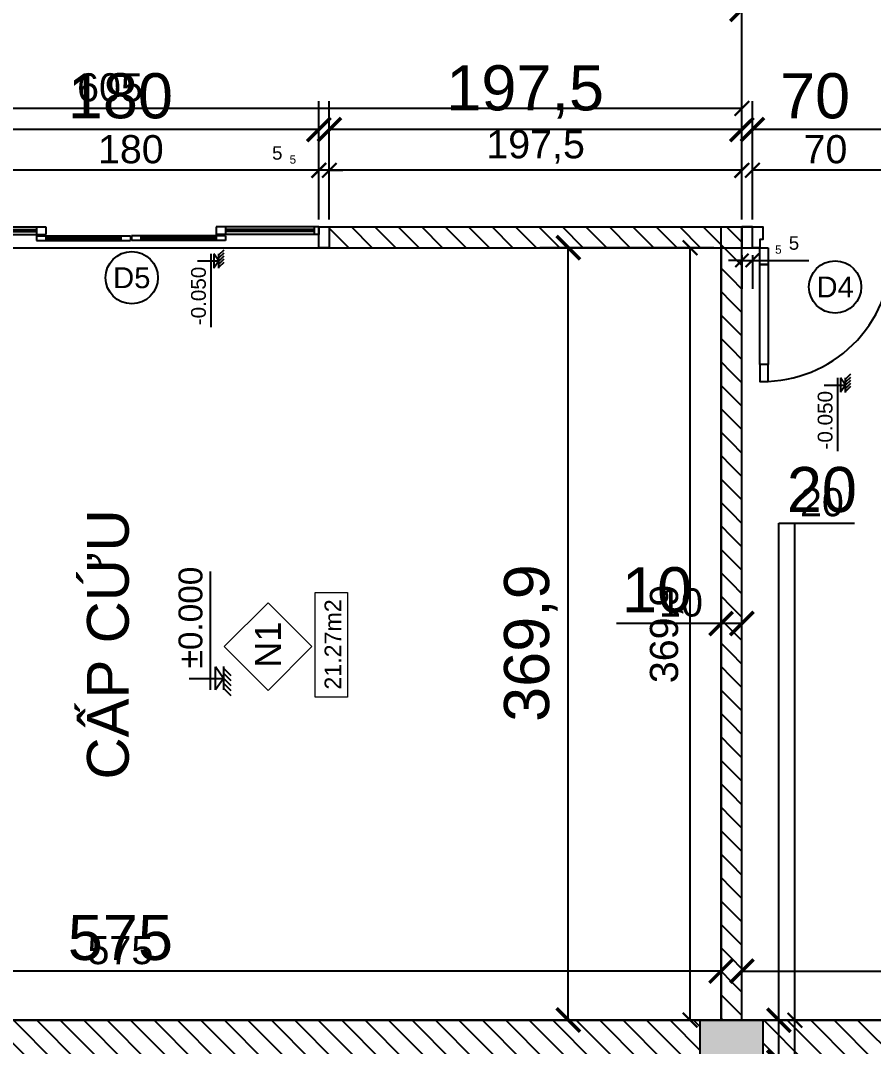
# Model space of a CAD drawing. Header units: millimetres. Extents: x -26398 to 135532, y -376633 to 43268.
# Drawn here: x 36971.5 to 37379.8, y -147626.7 to -147135.4 of the extents above; entities that cross this region are included whole.
import ezdxf
from ezdxf.enums import TextEntityAlignment as Align

# ---------------------------------------------------------------- set-up
doc = ezdxf.new("R2010")
doc.units = ezdxf.units.MM
for name, color, linetype in [('0 @ 5', 7, 'Continuous'), ('0 @ 8', 7, 'Continuous'), ('A-Door', 150, 'Continuous'), ('A5-KICHTHUOC', 251, 'Continuous'), ('cửa', 152, 'Continuous'), ('NT', 1, 'Continuous'), ('TƯỜNG', 52, 'Continuous'), ('TƯỜNG @ 5', 52, 'Continuous'), ('TƯỜNG @ 8', 52, 'Continuous')]:
    doc.layers.add(name, color=color, linetype=linetype)
doc.layers.add('A6-GHICHU', color=147, linetype='Continuous', lineweight=20)
doc.styles.add('GHICHU35', font='', dxfattribs={"width": 0.9, "height": 350})
doc.styles.get("Standard").update_dxf_attribs({"font": 'arial.ttf'})
doc.styles.add('TUANH', font='')
doc.styles.get('GHICHU35').set_extended_font_data('VNI-Helve')
doc.styles.get('TUANH').set_extended_font_data('VNI-Helve-Condense', bold=True)
doc.dimstyles.new('SCALE dimmatbang', dxfattribs={"dimscale": 70, "dimtxt": 2.7, "dimasz": 1.4, "dimexe": 1.7, "dimexo": 0.7, "dimtad": 1, "dimtoh": 1, "dimdec": 1, "dimtxsty": 'Standard', "dimblk": 'ARCHTICK', "dimcen": 2.5, "dimclrd": 1, "dimclre": 256, "dimadec": 0, "dimazin": 0, "dimtfac": 1, "dimtdec": 1, "dimtmove": 0, "dimatfit": 3, "dimfxl": 1, "dimarcsym": 0})

# ---------------------------------------------------------------- blocks, each defined once
blk = doc.blocks.new('AP0E12')
for p, q in [((0, 0), (0, -80)), ((0, 0), (1094, 0)), ((50, 0), (50, -80)), ((994, 0), (994, -80)), ((1094, 0), (1094, -80)), ((4000, 0), (2905, 0)), ((2905, 0), (2905, -80)), ((3005, 0), (3005, -80)), ((3950, 0), (3950, -80)), ((4000, 0), (4000, -80)), ((0, -80), (1094, -80)), ((50, -30), (994, -30)), ((50, -35), (994, -35)), ((50, -45), (994, -45)), ((50, -50), (994, -50)), ((994, -95), (1994, -95)), ((994, -95), (994, -145)), ((1094, -95), (1094, -145)), ((1894, -95), (1894, -145)), ((1994, -95), (1994, -145)), ((3005, -95), (2005, -95)), ((2005, -95), (2005, -145)), ((2105, -95), (2105, -145)), ((4000, -80), (2905, -80)), ((2905, -95), (2905, -145)), ((3950, -30), (3005, -30)), ((3950, -35), (3005, -35)), ((3950, -45), (3005, -45)), ((3950, -50), (3005, -50)), ((3005, -95), (3005, -145)), ((994, -145), (1994, -145)), ((1094, -110), (1894, -110)), ((1094, -115), (1894, -115)), ((1094, -125), (1894, -125)), ((1094, -130), (1894, -130)), ((3005, -145), (2005, -145)), ((2905, -110), (2105, -110)), ((2905, -115), (2105, -115)), ((2905, -125), (2105, -125)), ((2905, -130), (2105, -130))]:
    blk.add_line(p, q)
blk = doc.blocks.new('A$C7DB75F4D')
at = {"layer": 'A-Door'}
for points in [[(625, 740), (625, 660), (665, 660), (665, 740)], [(625, 180), (625, 660), (665, 660), (665, 180)], [(625, 100), (625, 180), (665, 180), (665, 100)], [(35, 100), (35, 60), (50, 60), (50, 50), (50, 0), (0, 0), (0, 100)], [(665, 100), (700, 100), (700, 0), (650, 0), (650, 50), (650, 60), (665, 60)]]:
    blk.add_lwpolyline(points, close=True, dxfattribs=at)
at = {"layer": 'NT', "color": 1}
blk.add_arc((650, 125), 615.5, 92.3278, 182.3278, dxfattribs=at)
blk = doc.blocks.new('1-cote nen')
for p, q in [((-1.8, 267.2), (-1.8, 0)), ((-91.4, 101.9), (827.5, 101.9)), ((-1.8, 0), (-91.4, 62.9)), ((-91.4, 62.9), (87.7, 62.9)), ((89.6, 0), (-91.4, 0)), ((-1.8, 0), (87.7, 62.9)), ((-137.3, -60), (-77.3, 0)), ((-98.7, -60), (-38.7, 0)), ((-60, -60), (0, 0)), ((-21.3, -60), (38.7, 0)), ((17.3, -60), (77.3, 0))]:
    blk.add_line(p, q)
at = {"ltscale": 50, "style": 'GHICHU35', "width": 0.9}
blk.add_attdef('%%P0.000', (75.5, 163.9), '', height=187.5, dxfattribs=at)
blk = doc.blocks.new('_ArchTick')
at = {"color": 0, "linetype": 'ByBlock', "const_width": 0.15}
blk.add_lwpolyline([(-0.5, -0.5), (0.5, 0.5)], dxfattribs=at)
blk = doc.blocks.new('*D6440')
at = {"color": 1, "lineweight": -2, "transparency": 16777216}
for p, q in [((37334.45, -147614.16), (37334.45, -147376.16)), ((37334.45, -147376.16), (37370.69, -147376.16)), ((37334.45, -147634.16), (37334.45, -147614.16))]:
    blk.add_line(p, q, dxfattribs=at)
at = {"lineweight": -2, "transparency": 16777216}
for p, q in [((37333.04, -147614.16), (37348.05, -147614.16)), ((37333.04, -147634.16), (37348.05, -147634.16))]:
    blk.add_line(p, q, dxfattribs=at)
at = {"layer": 'DEFPOINTS', "color": 0, "transparency": 16777216}
for p in [(37327.44, -147614.16), (37334.45, -147614.16), (37327.44, -147634.16)]:
    blk.add_point(p, dxfattribs=at)
at = {"color": 1, "lineweight": -2, "transparency": 16777216, "xscale": 11.2, "yscale": 11.2, "zscale": 11.2}
for p, rotation in [((37334.45, -147614.16), 90), ((37334.45, -147634.16), 270)]:
    blk.add_blockref('_ArchTick', p, dxfattribs=dict(at, rotation=rotation))
at = {"color": 0, "transparency": 16777216, "insert": (37355.07, -147360.13), "char_height": 21.6, "attachment_point": 5}
blk.add_mtext('20', dxfattribs=at)
blk = doc.blocks.new('*D6441')
at = {"color": 1, "lineweight": -2, "transparency": 16777216}
for p, q in [((37342.19, -147614.16), (37342.19, -147376.16)), ((37342.19, -147376.16), (37364.83, -147376.16)), ((37342.19, -147634.16), (37342.19, -147614.16))]:
    blk.add_line(p, q, dxfattribs=at)
at = {"lineweight": -2, "transparency": 16777216}
for p, q in [((37330.94, -147614.16), (37350.69, -147614.16)), ((37330.94, -147634.16), (37350.69, -147634.16))]:
    blk.add_line(p, q, dxfattribs=at)
at = {"layer": 'DEFPOINTS', "color": 0, "transparency": 16777216}
for p in [(37327.44, -147614.16), (37342.19, -147614.16), (37327.44, -147634.16)]:
    blk.add_point(p, dxfattribs=at)
at = {"color": 1, "lineweight": -2, "transparency": 16777216, "xscale": 7, "yscale": 7, "zscale": 7}
for p, rotation in [((37342.19, -147614.16), 90), ((37342.19, -147634.16), 270)]:
    blk.add_blockref('_ArchTick', p, dxfattribs=dict(at, rotation=rotation))
at = {"color": 0, "transparency": 16777216, "insert": (37355.07, -147366.14), "char_height": 13.5, "attachment_point": 5}
blk.add_mtext('20', dxfattribs=at)
blk = doc.blocks.new('*D6491')
at = {"lineweight": -2, "transparency": 16777216}
for p, q in [((37321.78, -147228.56), (37321.78, -147173.98)), ((37391.78, -147228.56), (37391.78, -147173.98))]:
    blk.add_line(p, q, dxfattribs=at)
at = {"color": 1, "lineweight": -2, "transparency": 16777216}
blk.add_line((37391.78, -147187.58), (37321.78, -147187.58), dxfattribs=at)
at = {"layer": 'DEFPOINTS', "color": 0, "transparency": 16777216}
for p in [(37321.78, -147187.58), (37321.78, -147234.16), (37391.78, -147234.16)]:
    blk.add_point(p, dxfattribs=at)
at = {"color": 1, "lineweight": -2, "transparency": 16777216, "xscale": 11.2, "yscale": 11.2, "zscale": 11.2, "rotation": 180}
blk.add_blockref('_ArchTick', (37321.78, -147187.58), dxfattribs=at)
at = {"color": 1, "lineweight": -2, "transparency": 16777216, "xscale": 11.2, "yscale": 11.2, "zscale": 11.2}
blk.add_blockref('_ArchTick', (37391.78, -147187.58), dxfattribs=at)
at = {"color": 0, "transparency": 16777216, "insert": (37351.78, -147171.55), "char_height": 21.6, "attachment_point": 5}
blk.add_mtext('70', dxfattribs=at)
blk = doc.blocks.new('*D6492')
at = {"lineweight": -2, "transparency": 16777216}
for p, q in [((37321.78, -147230.66), (37321.78, -147198.59)), ((37391.78, -147230.66), (37391.78, -147198.59))]:
    blk.add_line(p, q, dxfattribs=at)
at = {"color": 1, "lineweight": -2, "transparency": 16777216}
blk.add_line((37391.78, -147207.09), (37321.78, -147207.09), dxfattribs=at)
at = {"layer": 'DEFPOINTS', "color": 0, "transparency": 16777216}
for p in [(37321.78, -147207.09), (37321.78, -147234.16), (37391.78, -147234.16)]:
    blk.add_point(p, dxfattribs=at)
at = {"color": 1, "lineweight": -2, "transparency": 16777216, "xscale": 7, "yscale": 7, "zscale": 7, "rotation": 180}
blk.add_blockref('_ArchTick', (37321.78, -147207.09), dxfattribs=at)
at = {"color": 1, "lineweight": -2, "transparency": 16777216, "xscale": 7, "yscale": 7, "zscale": 7}
blk.add_blockref('_ArchTick', (37391.78, -147207.09), dxfattribs=at)
at = {"color": 0, "transparency": 16777216, "insert": (37356.78, -147197.08), "char_height": 13.5, "attachment_point": 5}
blk.add_mtext('70', dxfattribs=at)
blk = doc.blocks.new('*D6494')
at = {"lineweight": -2, "transparency": 16777216}
for p, q in [((37119.28, -147228.56), (37119.28, -147173.98)), ((37316.78, -147228.56), (37316.78, -147173.98))]:
    blk.add_line(p, q, dxfattribs=at)
at = {"color": 1, "lineweight": -2, "transparency": 16777216}
blk.add_line((37316.78, -147187.58), (37119.28, -147187.58), dxfattribs=at)
at = {"layer": 'DEFPOINTS', "color": 0, "transparency": 16777216}
for p in [(37119.28, -147187.58), (37119.28, -147234.16), (37316.78, -147234.16)]:
    blk.add_point(p, dxfattribs=at)
at = {"color": 1, "lineweight": -2, "transparency": 16777216, "xscale": 11.2, "yscale": 11.2, "zscale": 11.2, "rotation": 180}
blk.add_blockref('_ArchTick', (37119.28, -147187.58), dxfattribs=at)
at = {"color": 1, "lineweight": -2, "transparency": 16777216, "xscale": 11.2, "yscale": 11.2, "zscale": 11.2}
blk.add_blockref('_ArchTick', (37316.78, -147187.58), dxfattribs=at)
at = {"color": 0, "transparency": 16777216, "insert": (37213.03, -147169.6), "char_height": 21.6, "attachment_point": 5}
blk.add_mtext('197,5', dxfattribs=at)
blk = doc.blocks.new('*D6495')
at = {"lineweight": -2, "transparency": 16777216}
for p, q in [((37119.28, -147230.66), (37119.28, -147198.59)), ((37316.78, -147230.66), (37316.78, -147198.59))]:
    blk.add_line(p, q, dxfattribs=at)
at = {"color": 1, "lineweight": -2, "transparency": 16777216}
blk.add_line((37316.78, -147207.09), (37119.28, -147207.09), dxfattribs=at)
at = {"layer": 'DEFPOINTS', "color": 0, "transparency": 16777216}
for p in [(37119.28, -147207.09), (37119.28, -147234.16), (37316.78, -147234.16)]:
    blk.add_point(p, dxfattribs=at)
at = {"color": 1, "lineweight": -2, "transparency": 16777216, "xscale": 7, "yscale": 7, "zscale": 7, "rotation": 180}
blk.add_blockref('_ArchTick', (37119.28, -147207.09), dxfattribs=at)
at = {"color": 1, "lineweight": -2, "transparency": 16777216, "xscale": 7, "yscale": 7, "zscale": 7}
blk.add_blockref('_ArchTick', (37316.78, -147207.09), dxfattribs=at)
at = {"color": 0, "transparency": 16777216, "insert": (37218.03, -147195.86), "char_height": 13.5, "attachment_point": 5}
blk.add_mtext('197,5', dxfattribs=at)
blk = doc.blocks.new('*D6497')
at = {"lineweight": -2, "transparency": 16777216}
for p, q in [((37114.28, -147228.56), (37114.28, -147193.49)), ((37119.28, -147228.56), (37119.28, -147193.49))]:
    blk.add_line(p, q, dxfattribs=at)
at = {"color": 1, "lineweight": -2, "transparency": 16777216}
for p, q in [((37114.28, -147207.09), (37087.24, -147207.09)), ((37119.28, -147207.09), (37114.28, -147207.09)), ((37119.28, -147207.09), (37125.68, -147207.09))]:
    blk.add_line(p, q, dxfattribs=at)
at = {"layer": 'DEFPOINTS', "color": 0, "transparency": 16777216}
for p in [(37114.28, -147207.09), (37114.28, -147234.16), (37119.28, -147234.16)]:
    blk.add_point(p, dxfattribs=at)
at = {"color": 1, "lineweight": -2, "transparency": 16777216, "xscale": 6.4, "yscale": 6.4, "zscale": 6.4}
blk.add_blockref('_ArchTick', (37114.28, -147207.09), dxfattribs=at)
at = {"color": 1, "lineweight": -2, "transparency": 16777216, "xscale": 6.4, "yscale": 6.4, "zscale": 6.4, "rotation": 180}
blk.add_blockref('_ArchTick', (37119.28, -147207.09), dxfattribs=at)
at = {"color": 0, "transparency": 16777216, "insert": (37094.36, -147198.84), "char_height": 6.4, "attachment_point": 5}
blk.add_mtext('5', dxfattribs=at)
blk = doc.blocks.new('*D6498')
at = {"lineweight": -2, "transparency": 16777216}
for p, q in [((37114.28, -147230.66), (37114.28, -147198.59)), ((37119.28, -147230.66), (37119.28, -147198.59))]:
    blk.add_line(p, q, dxfattribs=at)
at = {"color": 1, "lineweight": -2, "transparency": 16777216}
for p, q in [((37114.28, -147207.09), (37097.38, -147207.09)), ((37119.28, -147207.09), (37114.28, -147207.09)), ((37119.28, -147207.09), (37123.28, -147207.09))]:
    blk.add_line(p, q, dxfattribs=at)
at = {"layer": 'DEFPOINTS', "color": 0, "transparency": 16777216}
for p in [(37114.28, -147207.09), (37114.28, -147234.16), (37119.28, -147234.16)]:
    blk.add_point(p, dxfattribs=at)
at = {"color": 1, "lineweight": -2, "transparency": 16777216, "xscale": 4, "yscale": 4, "zscale": 4}
blk.add_blockref('_ArchTick', (37114.28, -147207.09), dxfattribs=at)
at = {"color": 1, "lineweight": -2, "transparency": 16777216, "xscale": 4, "yscale": 4, "zscale": 4, "rotation": 180}
blk.add_blockref('_ArchTick', (37119.28, -147207.09), dxfattribs=at)
at = {"color": 0, "transparency": 16777216, "insert": (37101.83, -147201.94), "char_height": 4, "attachment_point": 5}
blk.add_mtext('5', dxfattribs=at)
blk = doc.blocks.new('*D6500')
at = {"lineweight": -2, "transparency": 16777216}
for p, q in [((36934.28, -147228.56), (36934.28, -147173.98)), ((37114.28, -147228.56), (37114.28, -147173.98))]:
    blk.add_line(p, q, dxfattribs=at)
at = {"color": 1, "lineweight": -2, "transparency": 16777216}
blk.add_line((37114.28, -147187.58), (36934.28, -147187.58), dxfattribs=at)
at = {"layer": 'DEFPOINTS', "color": 0, "transparency": 16777216}
for p in [(36934.28, -147187.58), (36934.28, -147234.16), (37114.28, -147234.16)]:
    blk.add_point(p, dxfattribs=at)
at = {"color": 1, "lineweight": -2, "transparency": 16777216, "xscale": 11.2, "yscale": 11.2, "zscale": 11.2, "rotation": 180}
blk.add_blockref('_ArchTick', (36934.28, -147187.58), dxfattribs=at)
at = {"color": 1, "lineweight": -2, "transparency": 16777216, "xscale": 11.2, "yscale": 11.2, "zscale": 11.2}
blk.add_blockref('_ArchTick', (37114.28, -147187.58), dxfattribs=at)
at = {"color": 0, "transparency": 16777216, "insert": (37019.28, -147171.55), "char_height": 21.6, "attachment_point": 5}
blk.add_mtext('180', dxfattribs=at)
blk = doc.blocks.new('*D6501')
at = {"lineweight": -2, "transparency": 16777216}
for p, q in [((36934.28, -147230.66), (36934.28, -147198.59)), ((37114.28, -147230.66), (37114.28, -147198.59))]:
    blk.add_line(p, q, dxfattribs=at)
at = {"color": 1, "lineweight": -2, "transparency": 16777216}
blk.add_line((37114.28, -147207.09), (36934.28, -147207.09), dxfattribs=at)
at = {"layer": 'DEFPOINTS', "color": 0, "transparency": 16777216}
for p in [(36934.28, -147207.09), (36934.28, -147234.16), (37114.28, -147234.16)]:
    blk.add_point(p, dxfattribs=at)
at = {"color": 1, "lineweight": -2, "transparency": 16777216, "xscale": 7, "yscale": 7, "zscale": 7, "rotation": 180}
blk.add_blockref('_ArchTick', (36934.28, -147207.09), dxfattribs=at)
at = {"color": 1, "lineweight": -2, "transparency": 16777216, "xscale": 7, "yscale": 7, "zscale": 7}
blk.add_blockref('_ArchTick', (37114.28, -147207.09), dxfattribs=at)
at = {"color": 0, "transparency": 16777216, "insert": (37024.28, -147197.08), "char_height": 13.5, "attachment_point": 5}
blk.add_mtext('180', dxfattribs=at)
blk = doc.blocks.new('*D6644')
at = {"lineweight": -2, "transparency": 16777216}
for p, q in [((36711.78, -147228.56), (36711.78, -147116.42)), ((37316.78, -147228.56), (37316.78, -147116.42))]:
    blk.add_line(p, q, dxfattribs=at)
at = {"color": 1, "lineweight": -2, "transparency": 16777216}
blk.add_line((37316.78, -147130.02), (36711.78, -147130.02), dxfattribs=at)
at = {"layer": 'DEFPOINTS', "color": 0, "transparency": 16777216}
for p in [(36711.78, -147130.02), (36711.78, -147234.16), (37316.78, -147234.16)]:
    blk.add_point(p, dxfattribs=at)
at = {"color": 1, "lineweight": -2, "transparency": 16777216, "xscale": 11.2, "yscale": 11.2, "zscale": 11.2, "rotation": 180}
blk.add_blockref('_ArchTick', (36711.78, -147130.02), dxfattribs=at)
at = {"color": 1, "lineweight": -2, "transparency": 16777216, "xscale": 11.2, "yscale": 11.2, "zscale": 11.2}
blk.add_blockref('_ArchTick', (37316.78, -147130.02), dxfattribs=at)
at = {"color": 0, "transparency": 16777216, "insert": (37014.28, -147113.99), "char_height": 21.6, "attachment_point": 5}
blk.add_mtext('605', dxfattribs=at)
blk = doc.blocks.new('*D6645')
at = {"lineweight": -2, "transparency": 16777216}
for p, q in [((36711.78, -147230.66), (36711.78, -147168.97)), ((37316.78, -147230.66), (37316.78, -147168.97))]:
    blk.add_line(p, q, dxfattribs=at)
at = {"color": 1, "lineweight": -2, "transparency": 16777216}
blk.add_line((37316.78, -147177.47), (36711.78, -147177.47), dxfattribs=at)
at = {"layer": 'DEFPOINTS', "color": 0, "transparency": 16777216}
for p in [(36711.78, -147177.47), (36711.78, -147234.16), (37316.78, -147234.16)]:
    blk.add_point(p, dxfattribs=at)
at = {"color": 1, "lineweight": -2, "transparency": 16777216, "xscale": 7, "yscale": 7, "zscale": 7, "rotation": 180}
blk.add_blockref('_ArchTick', (36711.78, -147177.47), dxfattribs=at)
at = {"color": 1, "lineweight": -2, "transparency": 16777216, "xscale": 7, "yscale": 7, "zscale": 7}
blk.add_blockref('_ArchTick', (37316.78, -147177.47), dxfattribs=at)
at = {"color": 0, "transparency": 16777216, "insert": (37014.28, -147167.45), "char_height": 13.5, "attachment_point": 5}
blk.add_mtext('605', dxfattribs=at)
blk = doc.blocks.new('*D6647')
at = {"lineweight": -2, "transparency": 16777216}
for p, q in [((36731.78, -147608.46), (36731.78, -147577.03)), ((37306.78, -147608.46), (37306.78, -147577.03))]:
    blk.add_line(p, q, dxfattribs=at)
at = {"color": 1, "lineweight": -2, "transparency": 16777216}
blk.add_line((37306.78, -147590.63), (36731.78, -147590.63), dxfattribs=at)
at = {"layer": 'DEFPOINTS', "color": 0, "transparency": 16777216}
for p in [(36731.78, -147590.63), (36731.78, -147614.06), (37306.78, -147614.06)]:
    blk.add_point(p, dxfattribs=at)
at = {"color": 1, "lineweight": -2, "transparency": 16777216, "xscale": 11.2, "yscale": 11.2, "zscale": 11.2, "rotation": 180}
blk.add_blockref('_ArchTick', (36731.78, -147590.63), dxfattribs=at)
at = {"color": 1, "lineweight": -2, "transparency": 16777216, "xscale": 11.2, "yscale": 11.2, "zscale": 11.2}
blk.add_blockref('_ArchTick', (37306.78, -147590.63), dxfattribs=at)
at = {"color": 0, "transparency": 16777216, "insert": (37019.28, -147574.64), "char_height": 21.6, "attachment_point": 5}
blk.add_mtext('575', dxfattribs=at)
blk = doc.blocks.new('*D6648')
at = {"lineweight": -2, "transparency": 16777216}
for p, q in [((36731.78, -147610.56), (36731.78, -147582.13)), ((37306.78, -147610.56), (37306.78, -147582.13))]:
    blk.add_line(p, q, dxfattribs=at)
at = {"color": 1, "lineweight": -2, "transparency": 16777216}
blk.add_line((37306.78, -147590.63), (36731.78, -147590.63), dxfattribs=at)
at = {"layer": 'DEFPOINTS', "color": 0, "transparency": 16777216}
for p in [(36731.78, -147590.63), (36731.78, -147614.06), (37306.78, -147614.06)]:
    blk.add_point(p, dxfattribs=at)
at = {"color": 1, "lineweight": -2, "transparency": 16777216, "xscale": 7, "yscale": 7, "zscale": 7, "rotation": 180}
blk.add_blockref('_ArchTick', (36731.78, -147590.63), dxfattribs=at)
at = {"color": 1, "lineweight": -2, "transparency": 16777216, "xscale": 7, "yscale": 7, "zscale": 7}
blk.add_blockref('_ArchTick', (37306.78, -147590.63), dxfattribs=at)
at = {"color": 0, "transparency": 16777216, "insert": (37019.28, -147580.64), "char_height": 13.5, "attachment_point": 5}
blk.add_mtext('575', dxfattribs=at)
blk = doc.blocks.new('*D6650')
at = {"lineweight": -2, "transparency": 16777216}
for p, q in [((37301.18, -147244.16), (37220.08, -147244.16)), ((37301.18, -147614.06), (37220.08, -147614.06))]:
    blk.add_line(p, q, dxfattribs=at)
at = {"color": 1, "lineweight": -2, "transparency": 16777216}
blk.add_line((37233.68, -147614.06), (37233.68, -147244.16), dxfattribs=at)
at = {"layer": 'DEFPOINTS', "color": 0, "transparency": 16777216}
for p in [(37233.68, -147244.16), (37306.78, -147244.16), (37306.78, -147614.06)]:
    blk.add_point(p, dxfattribs=at)
at = {"color": 1, "lineweight": -2, "transparency": 16777216, "xscale": 11.2, "yscale": 11.2, "zscale": 11.2}
for p, rotation in [((37233.68, -147244.16), 90), ((37233.68, -147614.06), 270)]:
    blk.add_blockref('_ArchTick', p, dxfattribs=dict(at, rotation=rotation))
at = {"color": 0, "transparency": 16777216, "insert": (37215.7, -147433.5), "char_height": 21.6, "attachment_point": 5, "rotation": 90}
blk.add_mtext('369,9', dxfattribs=at)
blk = doc.blocks.new('*D6651')
at = {"lineweight": -2, "transparency": 16777216}
for p, q in [((37303.28, -147244.16), (37283.47, -147244.16)), ((37303.28, -147614.06), (37283.47, -147614.06))]:
    blk.add_line(p, q, dxfattribs=at)
at = {"color": 1, "lineweight": -2, "transparency": 16777216}
blk.add_line((37291.97, -147614.06), (37291.97, -147244.16), dxfattribs=at)
at = {"layer": 'DEFPOINTS', "color": 0, "transparency": 16777216}
for p in [(37291.97, -147244.16), (37306.78, -147244.16), (37306.78, -147614.06)]:
    blk.add_point(p, dxfattribs=at)
at = {"color": 1, "lineweight": -2, "transparency": 16777216, "xscale": 7, "yscale": 7, "zscale": 7}
for p, rotation in [((37291.97, -147244.16), 90), ((37291.97, -147614.06), 270)]:
    blk.add_blockref('_ArchTick', p, dxfattribs=dict(at, rotation=rotation))
at = {"color": 0, "transparency": 16777216, "insert": (37280.73, -147429.11), "char_height": 13.5, "attachment_point": 5, "rotation": 90}
blk.add_mtext('369,9', dxfattribs=at)
blk = doc.blocks.new('*D6653')
at = {"layer": 'DEFPOINTS', "color": 0, "transparency": 16777216}
for p in [(37606.78, -147590.63), (37316.78, -147614.16), (37606.78, -147614.16)]:
    blk.add_point(p, dxfattribs=at)
at = {"layer": 'TƯỜNG', "lineweight": -2, "transparency": 16777216}
for p, q in [((37316.78, -147608.56), (37316.78, -147577.03)), ((37606.78, -147608.56), (37606.78, -147577.03))]:
    blk.add_line(p, q, dxfattribs=at)
at = {"layer": 'TƯỜNG', "color": 1, "lineweight": -2, "transparency": 16777216}
blk.add_line((37316.78, -147590.63), (37606.78, -147590.63), dxfattribs=at)
at = {"layer": 'TƯỜNG', "color": 1, "lineweight": -2, "transparency": 16777216, "xscale": 11.2, "yscale": 11.2, "zscale": 11.2, "rotation": 180}
blk.add_blockref('_ArchTick', (37316.78, -147590.63), dxfattribs=at)
at = {"layer": 'TƯỜNG', "color": 1, "lineweight": -2, "transparency": 16777216, "xscale": 11.2, "yscale": 11.2, "zscale": 11.2}
blk.add_blockref('_ArchTick', (37606.78, -147590.63), dxfattribs=at)
at = {"layer": 'TƯỜNG', "color": 0, "transparency": 16777216, "insert": (37461.78, -147574.6), "char_height": 21.6, "attachment_point": 5}
blk.add_mtext('290', dxfattribs=at)
blk = doc.blocks.new('*D6654')
at = {"layer": 'DEFPOINTS', "color": 0, "transparency": 16777216}
for p in [(37606.78, -147590.63), (37316.78, -147614.16), (37606.78, -147614.16)]:
    blk.add_point(p, dxfattribs=at)
at = {"layer": 'TƯỜNG', "lineweight": -2, "transparency": 16777216}
for p, q in [((37316.78, -147610.66), (37316.78, -147582.13)), ((37606.78, -147610.66), (37606.78, -147582.13))]:
    blk.add_line(p, q, dxfattribs=at)
at = {"layer": 'TƯỜNG', "color": 1, "lineweight": -2, "transparency": 16777216}
blk.add_line((37316.78, -147590.63), (37606.78, -147590.63), dxfattribs=at)
at = {"layer": 'TƯỜNG', "color": 1, "lineweight": -2, "transparency": 16777216, "xscale": 7, "yscale": 7, "zscale": 7, "rotation": 180}
blk.add_blockref('_ArchTick', (37316.78, -147590.63), dxfattribs=at)
at = {"layer": 'TƯỜNG', "color": 1, "lineweight": -2, "transparency": 16777216, "xscale": 7, "yscale": 7, "zscale": 7}
blk.add_blockref('_ArchTick', (37606.78, -147590.63), dxfattribs=at)
at = {"layer": 'TƯỜNG', "color": 0, "transparency": 16777216, "insert": (37461.78, -147580.61), "char_height": 13.5, "attachment_point": 5}
blk.add_mtext('290', dxfattribs=at)
blk = doc.blocks.new('*D6752')
at = {"lineweight": -2, "transparency": 16777216}
for p, q in [((37306.78, -147431.61), (37306.78, -147410.56)), ((37316.78, -147431.61), (37316.78, -147410.56))]:
    blk.add_line(p, q, dxfattribs=at)
at = {"color": 1, "lineweight": -2, "transparency": 16777216}
for p, q in [((37306.78, -147424.16), (37256.75, -147424.16)), ((37316.78, -147424.16), (37306.78, -147424.16))]:
    blk.add_line(p, q, dxfattribs=at)
at = {"layer": 'DEFPOINTS', "color": 0, "transparency": 16777216}
for p in [(37306.78, -147424.16), (37306.78, -147437.21), (37316.78, -147437.21)]:
    blk.add_point(p, dxfattribs=at)
at = {"color": 1, "lineweight": -2, "transparency": 16777216, "xscale": 11.2, "yscale": 11.2, "zscale": 11.2, "rotation": 180}
blk.add_blockref('_ArchTick', (37306.78, -147424.16), dxfattribs=at)
at = {"color": 1, "lineweight": -2, "transparency": 16777216, "xscale": 11.2, "yscale": 11.2, "zscale": 11.2}
blk.add_blockref('_ArchTick', (37316.78, -147424.16), dxfattribs=at)
at = {"color": 0, "transparency": 16777216, "insert": (37276.16, -147408.13), "char_height": 21.6, "attachment_point": 5}
blk.add_mtext('10', dxfattribs=at)
blk = doc.blocks.new('*D6753')
at = {"lineweight": -2, "transparency": 16777216}
for p, q in [((37306.78, -147433.71), (37306.78, -147415.66)), ((37316.78, -147433.71), (37316.78, -147415.66))]:
    blk.add_line(p, q, dxfattribs=at)
at = {"color": 1, "lineweight": -2, "transparency": 16777216}
for p, q in [((37306.78, -147424.16), (37275.51, -147424.16)), ((37316.78, -147424.16), (37306.78, -147424.16))]:
    blk.add_line(p, q, dxfattribs=at)
at = {"layer": 'DEFPOINTS', "color": 0, "transparency": 16777216}
for p in [(37306.78, -147424.16), (37306.78, -147437.21), (37316.78, -147437.21)]:
    blk.add_point(p, dxfattribs=at)
at = {"color": 1, "lineweight": -2, "transparency": 16777216, "xscale": 7, "yscale": 7, "zscale": 7, "rotation": 180}
blk.add_blockref('_ArchTick', (37306.78, -147424.16), dxfattribs=at)
at = {"color": 1, "lineweight": -2, "transparency": 16777216, "xscale": 7, "yscale": 7, "zscale": 7}
blk.add_blockref('_ArchTick', (37316.78, -147424.16), dxfattribs=at)
at = {"color": 0, "transparency": 16777216, "insert": (37287.65, -147414.14), "char_height": 13.5, "attachment_point": 5}
blk.add_mtext('10', dxfattribs=at)
blk = doc.blocks.new('*D6755')
at = {"color": 1, "lineweight": -2, "transparency": 16777216}
for p, q in [((37316.78, -147250.23), (37310.38, -147250.23)), ((37316.78, -147250.23), (37321.78, -147250.23)), ((37321.78, -147250.23), (37348.83, -147250.23))]:
    blk.add_line(p, q, dxfattribs=at)
at = {"lineweight": -2, "transparency": 16777216}
for p, q in [((37316.78, -147249.76), (37316.78, -147263.83)), ((37321.78, -147249.76), (37321.78, -147263.83))]:
    blk.add_line(p, q, dxfattribs=at)
at = {"layer": 'DEFPOINTS', "color": 0, "transparency": 16777216}
for p in [(37316.78, -147244.16), (37321.78, -147244.16), (37321.78, -147250.23)]:
    blk.add_point(p, dxfattribs=at)
at = {"color": 1, "lineweight": -2, "transparency": 16777216, "xscale": 6.4, "yscale": 6.4, "zscale": 6.4}
blk.add_blockref('_ArchTick', (37316.78, -147250.23), dxfattribs=at)
at = {"color": 1, "lineweight": -2, "transparency": 16777216, "xscale": 6.4, "yscale": 6.4, "zscale": 6.4, "rotation": 180}
blk.add_blockref('_ArchTick', (37321.78, -147250.23), dxfattribs=at)
at = {"color": 0, "transparency": 16777216, "insert": (37341.7, -147241.98), "char_height": 6.4, "attachment_point": 5}
blk.add_mtext('5', dxfattribs=at)
blk = doc.blocks.new('*D6756')
at = {"lineweight": -2, "transparency": 16777216}
for p, q in [((37316.78, -147247.66), (37316.78, -147258.73)), ((37321.78, -147247.66), (37321.78, -147258.73))]:
    blk.add_line(p, q, dxfattribs=at)
at = {"color": 1, "lineweight": -2, "transparency": 16777216}
for p, q in [((37316.78, -147250.23), (37312.78, -147250.23)), ((37316.78, -147250.23), (37321.78, -147250.23)), ((37321.78, -147250.23), (37338.68, -147250.23))]:
    blk.add_line(p, q, dxfattribs=at)
at = {"layer": 'DEFPOINTS', "color": 0, "transparency": 16777216}
for p in [(37316.78, -147244.16), (37321.78, -147244.16), (37321.78, -147250.23)]:
    blk.add_point(p, dxfattribs=at)
at = {"color": 1, "lineweight": -2, "transparency": 16777216, "xscale": 4, "yscale": 4, "zscale": 4}
blk.add_blockref('_ArchTick', (37316.78, -147250.23), dxfattribs=at)
at = {"color": 1, "lineweight": -2, "transparency": 16777216, "xscale": 4, "yscale": 4, "zscale": 4, "rotation": 180}
blk.add_blockref('_ArchTick', (37321.78, -147250.23), dxfattribs=at)
at = {"color": 0, "transparency": 16777216, "insert": (37334.23, -147245.07), "char_height": 4, "attachment_point": 5}
blk.add_mtext('5', dxfattribs=at)
blk = doc.blocks.new('*U8999')
at = {"layer": '0 @ 5'}
dim = blk.add_linear_dim(base=(37342.19, -147614.16), p1=(37327.44, -147634.16), p2=(37327.44, -147614.16), angle=90, dimstyle='SCALE dimmatbang', override={"dimscale": 5, "dimtix": 0, "dimtofl": 1, "dimtmove": 0, "dimatfit": 3}, dxfattribs=at)
dim.commit()
dim.dimension.update_dxf_attribs({"geometry": '*D6441', "text_midpoint": (37355.07, -147376.16), "dimtype": 128})
at = {"layer": '0 @ 8'}
dim = blk.add_linear_dim(base=(37334.45, -147614.16), p1=(37327.44, -147634.16), p2=(37327.44, -147614.16), angle=90, dimstyle='SCALE dimmatbang', override={"dimscale": 8, "dimtix": 0, "dimtofl": 1, "dimtmove": 0, "dimatfit": 3}, dxfattribs=at)
dim.commit()
dim.dimension.update_dxf_attribs({"geometry": '*D6440', "text_midpoint": (37355.07, -147376.16), "dimtype": 128})
blk = doc.blocks.new('*U9016')
at = {"layer": '0 @ 5'}
dim = blk.add_linear_dim(base=(37321.78, -147207.09), p1=(37391.78, -147234.16), p2=(37321.78, -147234.16), angle=180, dimstyle='SCALE dimmatbang', override={"dimscale": 5, "dimtix": 0, "dimtofl": 1, "dimtmove": 0, "dimatfit": 3}, dxfattribs=at)
dim.commit()
dim.dimension.update_dxf_attribs({"geometry": '*D6492', "text_midpoint": (37356.78, -147197.08)})
at = {"layer": '0 @ 8'}
dim = blk.add_linear_dim(base=(37321.78, -147187.58), p1=(37391.78, -147234.16), p2=(37321.78, -147234.16), angle=180, dimstyle='SCALE dimmatbang', override={"dimscale": 8, "dimtix": 0, "dimtofl": 1, "dimtmove": 0, "dimatfit": 3}, dxfattribs=at)
dim.commit()
dim.dimension.update_dxf_attribs({"geometry": '*D6491', "text_midpoint": (37351.78, -147187.58), "dimtype": 128})
blk = doc.blocks.new('*U9017')
at = {"layer": '0 @ 5'}
dim = blk.add_linear_dim(base=(37119.28, -147207.09), p1=(37316.78, -147234.16), p2=(37119.28, -147234.16), angle=180, dimstyle='SCALE dimmatbang', override={"dimscale": 5, "dimtix": 0, "dimtofl": 1, "dimtmove": 0, "dimatfit": 3}, dxfattribs=at)
dim.commit()
dim.dimension.update_dxf_attribs({"geometry": '*D6495', "text_midpoint": (37218.03, -147195.86)})
at = {"layer": '0 @ 8'}
dim = blk.add_linear_dim(base=(37119.28, -147187.58), p1=(37316.78, -147234.16), p2=(37119.28, -147234.16), angle=180, dimstyle='SCALE dimmatbang', override={"dimscale": 8, "dimtix": 0, "dimtofl": 1, "dimtmove": 0, "dimatfit": 3}, dxfattribs=at)
dim.commit()
dim.dimension.update_dxf_attribs({"geometry": '*D6494', "text_midpoint": (37213.03, -147187.58), "dimtype": 128})
blk = doc.blocks.new('*U9018')
at = {"layer": '0 @ 5'}
dim = blk.add_linear_dim(base=(37114.28, -147207.09), p1=(37119.28, -147234.16), p2=(37114.28, -147234.16), angle=180, dimstyle='SCALE dimmatbang', override={"dimscale": 5, "dimtxt": 0.8, "dimasz": 0.8, "dimtix": 0, "dimtofl": 1, "dimtmove": 0, "dimatfit": 3}, dxfattribs=at)
dim.commit()
dim.dimension.update_dxf_attribs({"geometry": '*D6498', "text_midpoint": (37101.83, -147201.94)})
at = {"layer": '0 @ 8'}
dim = blk.add_linear_dim(base=(37114.28, -147207.09), p1=(37119.28, -147234.16), p2=(37114.28, -147234.16), angle=180, dimstyle='SCALE dimmatbang', override={"dimscale": 8, "dimtxt": 0.8, "dimasz": 0.8, "dimtix": 0, "dimtofl": 1, "dimtmove": 0, "dimatfit": 3}, dxfattribs=at)
dim.commit()
dim.dimension.update_dxf_attribs({"geometry": '*D6497', "text_midpoint": (37094.36, -147198.84)})
blk = doc.blocks.new('*U9019')
at = {"layer": '0 @ 5'}
dim = blk.add_linear_dim(base=(36934.28, -147207.09), p1=(37114.28, -147234.16), p2=(36934.28, -147234.16), angle=180, dimstyle='SCALE dimmatbang', override={"dimscale": 5, "dimtix": 0, "dimtofl": 1, "dimtmove": 0, "dimatfit": 3}, dxfattribs=at)
dim.commit()
dim.dimension.update_dxf_attribs({"geometry": '*D6501', "text_midpoint": (37024.28, -147197.08)})
at = {"layer": '0 @ 8'}
dim = blk.add_linear_dim(base=(36934.28, -147187.58), p1=(37114.28, -147234.16), p2=(36934.28, -147234.16), angle=180, dimstyle='SCALE dimmatbang', override={"dimscale": 8, "dimtix": 0, "dimtofl": 1, "dimtmove": 0, "dimatfit": 3}, dxfattribs=at)
dim.commit()
dim.dimension.update_dxf_attribs({"geometry": '*D6500', "text_midpoint": (37019.28, -147187.58), "dimtype": 128})
blk = doc.blocks.new('*U9067')
at = {"layer": '0 @ 5'}
dim = blk.add_linear_dim(base=(36711.78, -147177.47), p1=(37316.78, -147234.16), p2=(36711.78, -147234.16), angle=180, dimstyle='SCALE dimmatbang', override={"dimscale": 5, "dimtix": 0, "dimtofl": 1, "dimtmove": 0, "dimatfit": 3}, dxfattribs=at)
dim.commit()
dim.dimension.update_dxf_attribs({"geometry": '*D6645', "text_midpoint": (37014.28, -147167.45)})
at = {"layer": '0 @ 8'}
dim = blk.add_linear_dim(base=(36711.78, -147130.02), p1=(37316.78, -147234.16), p2=(36711.78, -147234.16), angle=180, dimstyle='SCALE dimmatbang', override={"dimscale": 8, "dimtix": 0, "dimtofl": 1, "dimtmove": 0, "dimatfit": 3}, dxfattribs=at)
dim.commit()
dim.dimension.update_dxf_attribs({"geometry": '*D6644', "text_midpoint": (37014.28, -147130.02), "dimtype": 128})
blk = doc.blocks.new('*U9068')
at = {"layer": '0 @ 5'}
dim = blk.add_linear_dim(base=(36731.78, -147590.63), p1=(37306.78, -147614.06), p2=(36731.78, -147614.06), angle=180, dimstyle='SCALE dimmatbang', override={"dimscale": 5, "dimtix": 0, "dimtofl": 1, "dimtmove": 0, "dimatfit": 3}, dxfattribs=at)
dim.commit()
dim.dimension.update_dxf_attribs({"geometry": '*D6648', "text_midpoint": (37019.28, -147580.64)})
at = {"layer": '0 @ 8'}
dim = blk.add_linear_dim(base=(36731.78, -147590.63), p1=(37306.78, -147614.06), p2=(36731.78, -147614.06), angle=180, dimstyle='SCALE dimmatbang', override={"dimscale": 8, "dimtix": 0, "dimtofl": 1, "dimtmove": 0, "dimatfit": 3}, dxfattribs=at)
dim.commit()
dim.dimension.update_dxf_attribs({"geometry": '*D6647', "text_midpoint": (37019.28, -147574.64)})
blk = doc.blocks.new('*U9069')
at = {"layer": '0 @ 5'}
dim = blk.add_linear_dim(base=(37291.97, -147244.16), p1=(37306.78, -147614.06), p2=(37306.78, -147244.16), angle=90, dimstyle='SCALE dimmatbang', override={"dimscale": 5, "dimtix": 0, "dimtofl": 1, "dimtmove": 0, "dimatfit": 3}, dxfattribs=at)
dim.commit()
dim.dimension.update_dxf_attribs({"geometry": '*D6651', "text_midpoint": (37280.73, -147429.11)})
at = {"layer": '0 @ 8'}
dim = blk.add_linear_dim(base=(37233.68, -147244.16), p1=(37306.78, -147614.06), p2=(37306.78, -147244.16), angle=90, dimstyle='SCALE dimmatbang', override={"dimscale": 8, "dimtix": 0, "dimtofl": 1, "dimtmove": 0, "dimatfit": 3}, dxfattribs=at)
dim.commit()
dim.dimension.update_dxf_attribs({"geometry": '*D6650', "text_midpoint": (37233.68, -147433.5), "dimtype": 128})
blk = doc.blocks.new('*U9070')
at = {"layer": 'TƯỜNG @ 5'}
dim = blk.add_linear_dim(base=(37606.78, -147590.63), p1=(37316.78, -147614.16), p2=(37606.78, -147614.16), angle=180, dimstyle='SCALE dimmatbang', override={"dimscale": 5, "dimtix": 0, "dimtofl": 1, "dimtmove": 0, "dimatfit": 3}, dxfattribs=at)
dim.commit()
dim.dimension.update_dxf_attribs({"geometry": '*D6654', "text_midpoint": (37461.78, -147580.61)})
at = {"layer": 'TƯỜNG @ 8'}
dim = blk.add_linear_dim(base=(37606.78, -147590.63), p1=(37316.78, -147614.16), p2=(37606.78, -147614.16), angle=180, dimstyle='SCALE dimmatbang', override={"dimscale": 8, "dimtix": 0, "dimtofl": 1, "dimtmove": 0, "dimatfit": 3}, dxfattribs=at)
dim.commit()
dim.dimension.update_dxf_attribs({"geometry": '*D6653', "text_midpoint": (37461.78, -147574.6)})
blk = doc.blocks.new('*U9103')
at = {"layer": '0 @ 5'}
dim = blk.add_linear_dim(base=(37306.78, -147424.16), p1=(37316.78, -147437.21), p2=(37306.78, -147437.21), angle=180, dimstyle='SCALE dimmatbang', override={"dimscale": 5, "dimtix": 0, "dimtofl": 1, "dimtmove": 0, "dimatfit": 3}, dxfattribs=at)
dim.commit()
dim.dimension.update_dxf_attribs({"geometry": '*D6753', "text_midpoint": (37287.65, -147414.14)})
at = {"layer": '0 @ 8'}
dim = blk.add_linear_dim(base=(37306.78, -147424.16), p1=(37316.78, -147437.21), p2=(37306.78, -147437.21), angle=180, dimstyle='SCALE dimmatbang', override={"dimscale": 8, "dimtix": 0, "dimtofl": 1, "dimtmove": 0, "dimatfit": 3}, dxfattribs=at)
dim.commit()
dim.dimension.update_dxf_attribs({"geometry": '*D6752', "text_midpoint": (37276.16, -147408.13)})
blk = doc.blocks.new('*U9104')
at = {"layer": '0 @ 5'}
dim = blk.add_linear_dim(base=(37321.78, -147250.23), p1=(37316.78, -147244.16), p2=(37321.78, -147244.16), angle=180, dimstyle='SCALE dimmatbang', override={"dimscale": 5, "dimtxt": 0.8, "dimasz": 0.8, "dimtix": 0, "dimtofl": 1, "dimtmove": 0, "dimatfit": 3}, dxfattribs=at)
dim.commit()
dim.dimension.update_dxf_attribs({"geometry": '*D6756', "text_midpoint": (37334.23, -147245.07)})
at = {"layer": '0 @ 8'}
dim = blk.add_linear_dim(base=(37321.78, -147250.23), p1=(37316.78, -147244.16), p2=(37321.78, -147244.16), angle=180, dimstyle='SCALE dimmatbang', override={"dimscale": 8, "dimtxt": 0.8, "dimasz": 0.8, "dimtix": 0, "dimtofl": 1, "dimtmove": 0, "dimatfit": 3}, dxfattribs=at)
dim.commit()
dim.dimension.update_dxf_attribs({"geometry": '*D6755', "text_midpoint": (37341.7, -147241.98)})

msp = doc.modelspace()

# ---------------------------------------------------------------- hatches: boundary and pattern name
h = msp.add_hatch(color=1)
h.dxf.hatch_style = 1
h.paths.add_polyline_path([(37296.78, -147634.16), (37326.78, -147634.16), (37326.78, -147614.16), (37296.78, -147614.16)])
at = {"layer": 'TƯỜNG'}
h = msp.add_hatch(dxfattribs=at)
h.set_pattern_fill('ANSI31', color=256, scale=2.5, angle=90)
h.set_pattern_definition([(135, (28271.811, -149862.609), (-5.61266, -5.61266), [])])
h.paths.add_polyline_path([(39311.78, -147614.16), (39311.78, -147634.16), (39502.16, -147634.16), (39502.16, -147614.16)])
h.paths.add_polyline_path([(39291.78, -147244.16), (39291.78, -147614.16), (39311.78, -147614.16), (39311.78, -147244.16)])
h.paths.add_polyline_path([(39111.78, -147614.16), (38926.78, -147614.16), (38926.78, -147634.16), (39291.78, -147634.16), (39291.78, -147614.16)])
h.paths.add_polyline_path([(39532.16, -147614.16), (39532.16, -147634.16), (39711.78, -147634.16), (39711.78, -147614.16)])
h.paths.add_polyline_path([(39711.78, -147614.16), (39711.78, -147634.16), (39891.78, -147634.16), (39891.78, -147614.16)])
h.paths.add_polyline_path([(38526.78, -147614.16), (38526.78, -147634.16), (38896.78, -147634.16), (38896.78, -147614.16)])
h.paths.add_polyline_path([(37926.78, -147614.16), (37926.78, -147634.16), (38496.78, -147634.16), (38496.78, -147614.16)])
h.paths.add_polyline_path([(37626.78, -147614.16), (37626.78, -147634.16), (37896.78, -147634.16), (37896.78, -147619.45), (37891.5, -147614.16)])
h.paths.add_polyline_path([(37326.78, -147614.16), (37326.78, -147633.16), (37327.78, -147634.16), (37596.78, -147634.16), (37596.78, -147614.16)])
h.paths.add_polyline_path([(36731.78, -147614.16), (36731.78, -147634.16), (37296.78, -147634.16), (37296.78, -147614.39), (37296.56, -147614.16)])
h.paths.add_polyline_path([(36411.15, -147614.16), (35911.78, -147614.16), (35911.78, -147634.16), (36711.78, -147634.16), (36711.78, -147614.16), (36516.78, -147614.16)])

# ---------------------------------------------------------------- linework, layer by layer
at = {"linetype": 'Continuous'}
for p, q in [((37128.61, -147244.16), (37119.28, -147234.83)), ((37139.84, -147244.16), (37129.84, -147234.16)), ((37151.06, -147244.16), (37141.06, -147234.16)), ((37162.29, -147244.16), (37152.29, -147234.16)), ((37173.51, -147244.16), (37163.51, -147234.16)), ((37184.74, -147244.16), (37174.74, -147234.16)), ((37195.96, -147244.16), (37185.96, -147234.16)), ((37207.19, -147244.16), (37197.19, -147234.16)), ((37218.41, -147244.16), (37208.41, -147234.16)), ((37229.64, -147244.16), (37219.64, -147234.16)), ((37240.86, -147244.16), (37230.86, -147234.16)), ((37252.09, -147244.16), (37242.09, -147234.16)), ((37263.32, -147244.16), (37253.32, -147234.16)), ((37274.54, -147244.16), (37264.54, -147234.16)), ((37285.77, -147244.16), (37275.77, -147234.16)), ((37296.99, -147244.16), (37286.99, -147234.16)), ((37306.78, -147242.73), (37298.22, -147234.16)), ((37311.78, -147236.5), (37309.44, -147234.16)), ((37296.78, -147614.39), (37296.56, -147614.16)), ((37307.78, -147614.16), (37306.78, -147613.16))]:
    msp.add_line(p, q, dxfattribs=at)
for p, q in [((37038.83, -147240.71), (37038.83, -147239.68)), ((37045.73, -147239.68), (37045.73, -147240.71))]:
    msp.add_line(p, q)
for points in [[(37114.28, -147234.16), (37119.28, -147234.16), (37119.28, -147244.16), (37114.28, -147244.16)], [(37316.78, -147244.16), (37321.78, -147244.16), (37321.78, -147234.16), (37316.78, -147234.16)], [(36731.78, -147614.06), (36731.78, -147244.16), (37306.78, -147244.16), (37306.78, -147614.06)], [(37326.78, -147614.16), (37326.78, -147634.16), (37296.78, -147634.16), (37296.78, -147614.16)]]:
    msp.add_lwpolyline(points, close=True)
for centre in [(37024.72, -147258.53), (37361.4, -147262.96)]:
    msp.add_circle(centre, 12.52)
at = {"layer": 'A6-GHICHU', "ltscale": 0.5}
for points in [[(37112.47, -147459.36), (37112.47, -147409.26), (37127.92, -147409.26), (37127.92, -147459.36)], [(37110.99, -147435.18), (37089.98, -147414.16), (37068.96, -147435.18), (37089.98, -147456.2)]]:
    msp.add_lwpolyline(points, close=True, dxfattribs=at)
at = {"layer": 'TƯỜNG'}
for p, q in [((37119.28, -147234.16), (37326.78, -147234.16)), ((37306.78, -147614.16), (37306.78, -147234.16)), ((37316.78, -147241.5), (37311.78, -147236.5)), ((37316.78, -147614.16), (37316.78, -147234.16)), ((37308.22, -147244.16), (37306.78, -147242.73)), ((37119.28, -147244.16), (37325.28, -147244.16)), ((37311.78, -147247.73), (37308.22, -147244.16)), ((37316.78, -147252.73), (37311.78, -147247.73)), ((37311.78, -147258.95), (37306.78, -147253.95)), ((37316.78, -147263.95), (37311.78, -147258.95)), ((37311.78, -147270.18), (37306.78, -147265.18)), ((37316.78, -147275.18), (37311.78, -147270.18)), ((37311.78, -147281.4), (37306.78, -147276.4)), ((37316.78, -147286.4), (37311.78, -147281.4)), ((37311.78, -147292.63), (37306.78, -147287.63)), ((37316.78, -147297.63), (37311.78, -147292.63)), ((37311.78, -147303.85), (37306.78, -147298.85)), ((37316.78, -147308.85), (37311.78, -147303.85)), ((37311.78, -147315.08), (37306.78, -147310.08)), ((37316.78, -147320.08), (37311.78, -147315.08)), ((37311.78, -147326.3), (37306.78, -147321.3)), ((37316.78, -147331.3), (37311.78, -147326.3)), ((37311.78, -147337.53), (37306.78, -147332.53)), ((37316.78, -147342.53), (37311.78, -147337.53)), ((37311.78, -147348.75), (37306.78, -147343.75)), ((37316.78, -147353.75), (37311.78, -147348.75)), ((37311.78, -147359.98), (37306.78, -147354.98)), ((37316.78, -147364.98), (37311.78, -147359.98)), ((37311.78, -147371.21), (37306.78, -147366.21)), ((37316.78, -147376.21), (37311.78, -147371.21)), ((37311.78, -147382.43), (37306.78, -147377.43)), ((37316.78, -147387.43), (37311.78, -147382.43)), ((37311.78, -147393.66), (37306.78, -147388.66)), ((37316.78, -147398.66), (37311.78, -147393.66)), ((37311.78, -147404.88), (37306.78, -147399.88)), ((37316.78, -147409.88), (37311.78, -147404.88)), ((37311.78, -147416.11), (37306.78, -147411.11)), ((37316.78, -147421.11), (37311.78, -147416.11)), ((37311.78, -147427.33), (37306.78, -147422.33)), ((37316.78, -147432.33), (37311.78, -147427.33)), ((37311.78, -147438.56), (37306.78, -147433.56)), ((37316.78, -147443.56), (37311.78, -147438.56)), ((37311.78, -147449.78), (37306.78, -147444.78)), ((37316.78, -147454.78), (37311.78, -147449.78)), ((37311.78, -147461.01), (37306.78, -147456.01)), ((37316.78, -147466.01), (37311.78, -147461.01)), ((37311.78, -147472.23), (37306.78, -147467.23)), ((37316.78, -147477.23), (37311.78, -147472.23)), ((37311.78, -147483.46), (37306.78, -147478.46)), ((37316.78, -147488.46), (37311.78, -147483.46)), ((37311.78, -147494.68), (37306.78, -147489.68)), ((37316.78, -147499.68), (37311.78, -147494.68)), ((37311.78, -147505.91), (37306.78, -147500.91)), ((37316.78, -147510.91), (37311.78, -147505.91)), ((37311.78, -147517.13), (37306.78, -147512.13)), ((37316.78, -147522.13), (37311.78, -147517.13)), ((37311.78, -147528.36), (37306.78, -147523.36)), ((37316.78, -147533.36), (37311.78, -147528.36)), ((37311.78, -147539.59), (37306.78, -147534.59)), ((37316.78, -147544.59), (37311.78, -147539.59)), ((37311.78, -147550.81), (37306.78, -147545.81)), ((37316.78, -147555.81), (37311.78, -147550.81)), ((37311.78, -147562.04), (37306.78, -147557.04)), ((37316.78, -147567.04), (37311.78, -147562.04)), ((37311.78, -147573.26), (37306.78, -147568.26)), ((37316.78, -147578.26), (37311.78, -147573.26)), ((37311.78, -147584.49), (37306.78, -147579.49)), ((37316.78, -147589.49), (37311.78, -147584.49)), ((37311.78, -147595.71), (37306.78, -147590.71)), ((37316.78, -147600.71), (37311.78, -147595.71)), ((37311.78, -147606.94), (37306.78, -147601.94)), ((37316.78, -147611.94), (37311.78, -147606.94)), ((35911.78, -147614.16), (39711.78, -147614.16)), ((39291.78, -147614.16), (36731.78, -147614.16))]:
    msp.add_line(p, q, dxfattribs=at)

# ---------------------------------------------------------------- block references
for name in ['*U9067', '*U9019', '*U9017', '*U9016', '*U9018', '*U9069', '*U9104', '*U8999', '*U9103', '*U9068']:
    msp.add_blockref(name, (0, 0))
at = {"layer": 'A5-KICHTHUOC', "ltscale": 0.5}
ref = msp.add_blockref('1-cote nen', (37066.45, -147250.53), dxfattribs=dict(at, xscale=-0.0382254171401861, yscale=0.0382254171401861, zscale=0.0382254171401861, rotation=90))
ref.add_attrib('%%P0.000', '-0.050', (37060.18, -147281.3), dxfattribs={"layer": '0', "color": 4, "ltscale": 50, "height": 7.079, "rotation": 90})
ref = msp.add_blockref('1-cote nen', (37366.4, -147310.04), dxfattribs=dict(at, xscale=-0.0382254171401861, yscale=0.0382254171401861, zscale=0.0382254171401861, rotation=90))
ref.add_attrib('%%P0.000', '-0.050', (37360.13, -147340.8), dxfattribs={"layer": '0', "color": 4, "ltscale": 50, "height": 7.079, "rotation": 90})
ref = msp.add_blockref('1-cote nen', (37068.65, -147450.3), dxfattribs=dict(at, xscale=0.06173531862781489, yscale=0.06173531862781489, zscale=0.06173531862781489, rotation=90))
ref.add_attrib('%%P0.000', '%%P0.000', (37058.53, -147445.64), dxfattribs={"layer": '0', "color": 4, "ltscale": 50, "height": 11.432, "rotation": 90})
at = {"layer": 'cửa', "xscale": -0.04500000000000036, "yscale": 0.04500000000000036, "zscale": 0.04500000000000036}
msp.add_blockref('AP0E12', (37114.28, -147234.16), dxfattribs=at)
at = {"layer": 'cửa', "xscale": 0.1, "yscale": 0.1, "zscale": 0.1, "rotation": 180}
msp.add_blockref('A$C7DB75F4D', (37391.78, -147234.16), dxfattribs=at)
at = {"layer": 'TƯỜNG'}
msp.add_blockref('*U9070', (0, 0), dxfattribs=at)

# ---------------------------------------------------------------- texts
msp.add_text('CẤP CỨU', height=20, rotation=90).set_placement((37013.29, -147434.16), align=Align.MIDDLE_CENTER)
at = {"layer": 'A6-GHICHU', "ltscale": 0.5, "attachment_point": 5, "rotation": 90, "style": 'TUANH'}
for s, insert, char_height in [('{\\fArial|b0|i0|c163|p34;21.27\\fArial|b0|i0|c0|p34;m2}', (37120.99, -147434.17), 7.9559), ('{\\fArial|b0|i0|c0|p34;N1}', (37089.95, -147434.25), 12.3835)]:
    msp.add_mtext(s, dxfattribs=dict(at, insert=insert, char_height=char_height))
at = {"layer": 'TƯỜNG'}
for s, p in [('D5', (37024.72, -147258.53)), ('D4', (37361.4, -147262.96))]:
    msp.add_text(s, height=10.015, dxfattribs=at).set_placement(p, align=Align.MIDDLE_CENTER)

doc.saveas('drawing.dxf')
